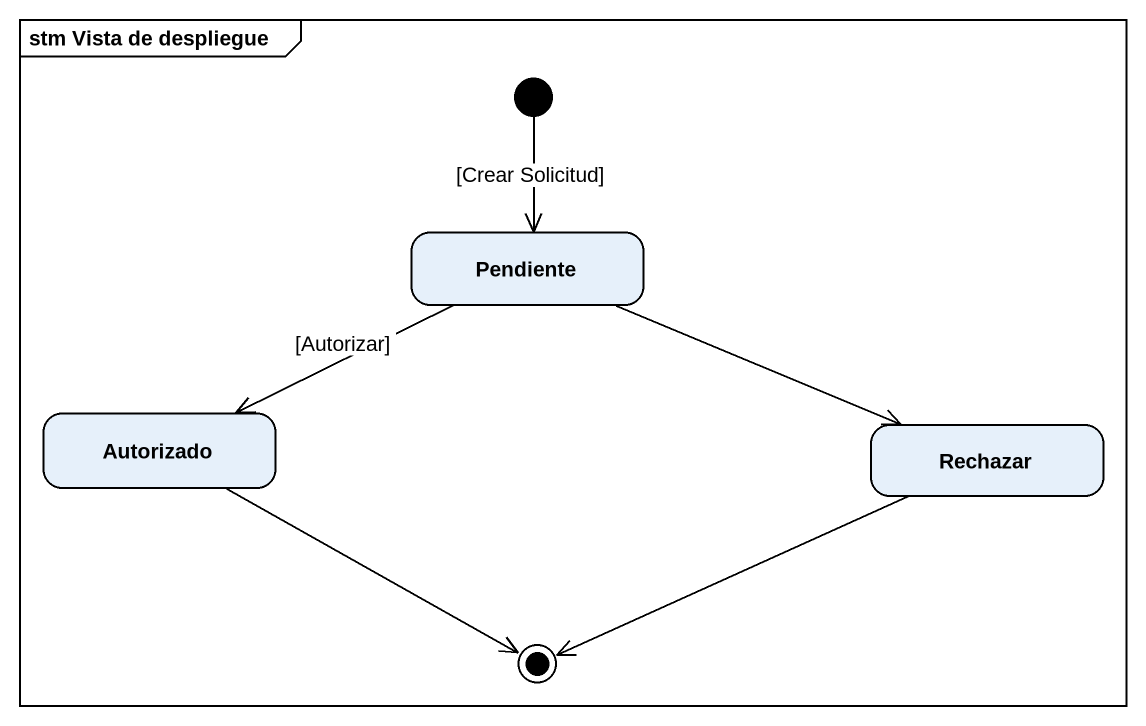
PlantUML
@startuml
mainframe stm Vista de despliegue
hide empty description
state Pendiente
state Autorizado
state Rechazar
[*] --> Pendiente : [Crear Solicitud]
Pendiente -left-> Autorizado : [Autorizar]
Pendiente -right-> Rechazar
Autorizado -right-> [*]
Rechazar -left-> [*]
@enduml
